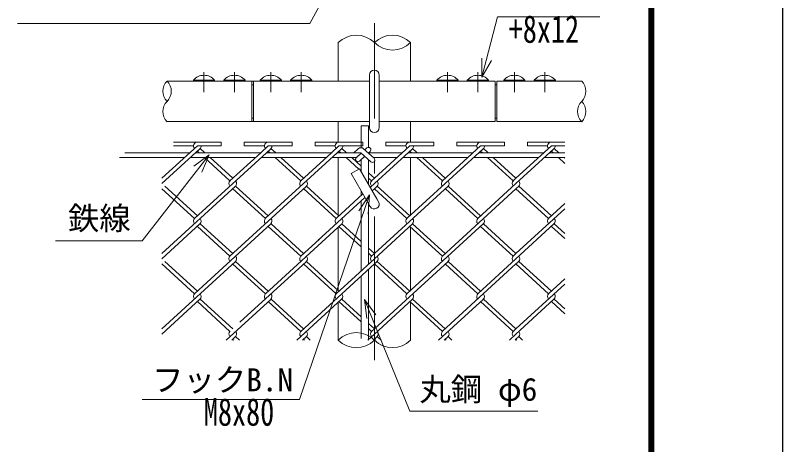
# Model space of a CAD drawing. Units: millimetres, scale not verified. Extents: x -4200 to 4200, y -2970 to 2970.
# Drawn here: x 2596 to 4200, y -1115 to -217 of the extents above; entities that cross this region are included whole.
import ezdxf
from ezdxf.enums import TextEntityAlignment as Align

# ---------------------------------------------------------------- set-up
doc = ezdxf.new("R2010")
doc.units = ezdxf.units.MM
doc.header["$LTSCALE"] = 10
doc.linetypes.add('USER2', pattern=[50.5, 30, -9, 2.5, -9])
for name, color, linetype, lineweight in [('0-4_D-STR-DIM', 7, 'Continuous', 13), ('0-A_D-STR-TXT', 7, 'Continuous', 13), ('0-C_D-TTL', 7, 'Continuous', 25), ('0-D_3', 3, 'Continuous', 13), ('0-E_26', 2, 'USER2', 13), ('0-F_1', 1, 'Continuous', 9), ('1-0_27', 7, 'Continuous', 13), ('1-1_28', 7, 'Continuous', 13), ('1-3_11', 59, 'Continuous', 9)]:
    doc.layers.add(name, color=color, linetype=linetype, lineweight=lineweight)
doc.styles.add('ＭＳ ゴシック', font='')
doc.styles.get('ＭＳ ゴシック').set_extended_font_data('MS Gothic')

msp = doc.modelspace()

# ---------------------------------------------------------------- linework, layer by layer
at = {"layer": '0-4_D-STR-DIM'}
for centre, start, end in [((3309.02, -312.61), 45.18146, 134.81854), ((3384.65, -312.61), 45.18146, 134.81854), ((3384.65, -236.51), 225.18146, 314.81854)]:
    msp.add_arc(centre, 53.65, start, end, dxfattribs=at)
at = {"layer": '0-C_D-TTL', "color": 2}
msp.add_lwpolyline([(-4199.68, 2970.23), (4200.32, 2970.23), (4200.32, -2969.77), (-4199.68, -2969.77)], close=True, dxfattribs=at)
at = {"layer": '0-C_D-TTL'}
for points in [[(-3929.68, 2750.23), (3930.32, 2750.23), (3930.32, -2749.77), (-3929.68, -2749.77)], [(-3927.18, 2747.73), (3927.82, 2747.73), (3927.82, -2747.27), (-3927.18, -2747.27)], [(-3924.68, 2745.23), (3925.32, 2745.23), (3925.32, -2744.77), (-3924.68, -2744.77)], [(-3922.18, 2742.73), (3922.82, 2742.73), (3922.82, -2742.27), (-3922.18, -2742.27)], [(-3919.68, 2740.23), (3920.32, 2740.23), (3920.32, -2739.77), (-3919.68, -2739.77)]]:
    msp.add_lwpolyline(points, close=True, dxfattribs=at)
at = {"layer": '0-D_3'}
for p, q in [((3336.83, -452.23), (3336.83, -342.23)), ((3356.83, -452.23), (3356.83, -342.23)), ((2968.38, -352.99), (3012.88, -352.99)), ((2968.38, -352.99), (2968.38, -354.73)), ((2968.38, -354.73), (3012.88, -354.73)), ((3012.88, -352.99), (3012.88, -354.73)), ((3032.02, -352.99), (3076.52, -352.99)), ((3032.02, -352.99), (3032.02, -354.73)), ((3032.02, -354.73), (3076.52, -354.73)), ((3076.52, -352.99), (3076.52, -354.73)), ((3090.51, -362.73), (3094.04, -362.73)), ((3108.03, -352.99), (3152.53, -352.99)), ((3108.03, -352.99), (3108.03, -354.73)), ((3108.03, -354.73), (3152.53, -354.73)), ((3152.53, -352.99), (3152.53, -354.73)), ((3171.67, -352.99), (3216.17, -352.99)), ((3171.67, -352.99), (3171.67, -354.73)), ((3171.67, -354.73), (3216.17, -354.73)), ((3216.17, -352.99), (3216.17, -354.73)), ((3522, -352.99), (3477.5, -352.99)), ((3477.5, -352.99), (3477.5, -354.73)), ((3522, -354.73), (3477.5, -354.73)), ((3522, -352.99), (3522, -354.73)), ((3585.63, -352.99), (3541.13, -352.99)), ((3541.13, -352.99), (3541.13, -354.73)), ((3585.63, -354.73), (3541.13, -354.73)), ((3585.63, -352.99), (3585.63, -354.73)), ((3603.16, -362.73), (3599.62, -362.73)), ((3661.65, -352.99), (3617.15, -352.99)), ((3617.15, -352.99), (3617.15, -354.73)), ((3661.65, -354.73), (3617.15, -354.73)), ((3661.65, -352.99), (3661.65, -354.73)), ((3725.29, -352.99), (3680.79, -352.99)), ((3680.79, -352.99), (3680.79, -354.73)), ((3725.29, -354.73), (3680.79, -354.73)), ((3725.29, -352.99), (3725.29, -354.73)), ((3090.51, -432.73), (3094.04, -432.73)), ((3603.16, -432.73), (3599.62, -432.73)), ((3319.33, -448.48), (3334.33, -448.48)), ((3319.33, -494.16), (3319.33, -448.48)), ((3334.33, -494.68), (3334.33, -448.48)), ((3313.12, -496.32), (3303.95, -504.73)), ((3324.38, -496.32), (3346.2, -516.32)), ((3331.08, -494.68), (3326.83, -498.57)), ((2824.92, -504.73), (2961.1, -504.73)), ((2913.5, -504.73), (2961.1, -504.73)), ((2972.94, -504.73), (3109.12, -504.73)), ((3120.96, -504.73), (3171.42, -504.73)), ((3120.96, -504.73), (3258.52, -504.73)), ((3153.92, -504.73), (3257.14, -504.73)), ((3268.98, -504.73), (3318.75, -504.73)), ((3270.36, -504.73), (3318.75, -504.73)), ((3319.43, -505.36), (3309.2, -514.73)), ((3326.83, -512.14), (3315.96, -522.1)), ((3318.75, -504.73), (3339.44, -523.69)), ((3333.55, -504.73), (3405.16, -504.73)), ((3337.83, -502.06), (3334.23, -505.36)), ((3334.92, -504.73), (3405.16, -504.73)), ((3417, -504.73), (3553.17, -504.73)), ((3417, -504.73), (3442.84, -504.73)), ((3565.02, -504.73), (3615.48, -504.73)), ((3565.02, -504.73), (3701.19, -504.73)), ((3713.04, -504.73), (3744.96, -504.73)), ((2814.01, -514.73), (2950.19, -514.73)), ((2912.63, -514.73), (2950.19, -514.73)), ((2962.03, -514.73), (3098.21, -514.73)), ((3110.05, -514.73), (3171.42, -514.73)), ((3110.05, -514.73), (3246.22, -514.73)), ((3153.92, -514.73), (3246.22, -514.73)), ((3258.07, -514.73), (3269.43, -514.73)), ((3258.07, -514.73), (3309.2, -514.73)), ((3281.27, -514.73), (3309.2, -514.73)), ((3319.33, -542.95), (3319.33, -519.01)), ((3334.33, -557.57), (3334.33, -519.01)), ((3344.46, -514.73), (3394.24, -514.73)), ((3344.46, -514.73), (3394.24, -514.73)), ((3406.08, -514.73), (3542.26, -514.73)), ((3406.08, -514.73), (3453.75, -514.73)), ((3554.1, -514.73), (3615.48, -514.73)), ((3554.1, -514.73), (3690.28, -514.73)), ((3702.12, -514.73), (3744.96, -514.73)), ((3298.35, -548.26), (3315.67, -538.26)), ((3315.67, -538.26), (3352.04, -601.25)), ((3319.33, -544.6), (3319.33, -543.82)), ((3298.35, -548.26), (3319.33, -584.6)), ((3334.33, -570.58), (3334.33, -557.57)), ((3319.08, -584.16), (3338.17, -617.23)), ((3319.33, -594.22), (3319.33, -584.6)), ((3319.33, -701.16), (3319.33, -605.07)), ((3334.33, -608.08), (3334.33, -607.69)), ((3352.04, -601.25), (3355.49, -607.23)), ((3334.33, -714.9), (3334.33, -610.58)), ((3319.33, -751.56), (3319.33, -701.16)), ((3334.33, -737.81), (3334.33, -714.9)), ((3334.33, -896.4), (3334.33, -748.66)), ((3319.33, -893.28), (3319.33, -762.41))]:
    msp.add_line(p, q, dxfattribs=at)
for centre, radius, start, end in [((3346.83, -342.23), 10, 0, 180), ((2990.63, -371.98), 29.25, 40.47549, 139.52451), ((3054.27, -371.98), 29.25, 40.47549, 139.52451), ((3130.28, -371.98), 29.25, 40.47549, 139.52451), ((3193.92, -371.98), 29.25, 40.47549, 139.52451), ((3499.75, -371.98), 29.25, 40.47549, 139.52451), ((3563.38, -371.98), 29.25, 40.47549, 139.52451), ((3639.4, -371.98), 29.25, 40.47549, 139.52451), ((3703.04, -371.98), 29.25, 40.47549, 139.52451), ((3346.83, -452.23), 10, 180, 0), ((3318.75, -502.47), 8.33, 47.5, 132.5), ((3334.46, -498.37), 5, 312.5, 132.5), ((3312.58, -518.42), 5, 132.5, 312.5), ((3342.82, -520.01), 5, 227.5, 47.5), ((3346.83, -612.23), 10, 210, 30)]:
    msp.add_arc(centre, radius, start, end, dxfattribs=at)
at = {"layer": '0-E_26'}
for p, q in [((3346.83, -938.06), (3346.83, -233.53)), ((2990.63, -336.52), (2990.63, -378.18)), ((3054.27, -336.52), (3054.27, -378.18)), ((3130.28, -336.52), (3130.28, -378.18)), ((3193.92, -336.52), (3193.92, -378.18)), ((3499.75, -336.52), (3499.75, -378.18)), ((3563.38, -336.52), (3563.38, -378.18)), ((3639.4, -336.52), (3639.4, -378.18)), ((3703.04, -336.52), (3703.04, -378.18))]:
    msp.add_line(p, q, dxfattribs=at)
at = {"layer": '0-F_1'}
for p, q in [((3271.21, -274.56), (3271.21, -354.73)), ((3422.46, -274.56), (3422.46, -354.73)), ((3336.83, -354.73), (2913.5, -354.73)), ((3090.51, -354.73), (3090.51, -439.73)), ((3094.04, -354.73), (3094.04, -439.73)), ((3599.62, -354.73), (3356.83, -354.73)), ((3599.62, -354.73), (3599.62, -439.73)), ((3780.17, -354.73), (3603.16, -354.73)), ((3603.16, -354.73), (3603.16, -439.73)), ((3336.83, -439.73), (2913.5, -439.73)), ((3271.21, -439.73), (3271.21, -482.36)), ((3599.62, -439.73), (3356.83, -439.73)), ((3422.46, -439.73), (3422.46, -482.36)), ((3780.17, -439.73), (3603.16, -439.73)), ((3271.21, -502.69), (3271.21, -504.73)), ((3422.46, -502.69), (3422.46, -504.73)), ((3271.21, -516.36), (3271.21, -635.36)), ((3422.46, -516.09), (3422.46, -635.36)), ((3271.21, -660.02), (3271.21, -792.7)), ((3422.46, -660.02), (3422.46, -792.7)), ((3271.21, -817.36), (3271.21, -896.4)), ((3422.46, -817.36), (3422.46, -896.4))]:
    msp.add_line(p, q, dxfattribs=at)
at = {"layer": '1-0_27'}
for centre, radius, start, end in [((2934.88, -375.98), 30.15, 135.18146, 224.81854), ((2892.11, -375.98), 30.15, 315.18146, 44.81854), ((3758.78, -375.98), 30.15, 315.18146, 44.81854), ((2934.88, -418.48), 30.15, 135.18146, 224.81854), ((3801.55, -418.48), 30.15, 135.18146, 224.81854), ((3758.78, -418.48), 30.15, 315.18146, 44.81854), ((3309.02, -934.45), 53.65, 45.18146, 134.81854), ((3309.02, -858.34), 53.65, 225.18146, 314.81854), ((3384.65, -858.34), 53.65, 225.18146, 314.81854)]:
    msp.add_arc(centre, radius, start, end, dxfattribs=at)
at = {"layer": '1-1_28'}
for p, q in [((3571.73, -346.93), (3571.43, -306.93)), ((3571.73, -346.93), (3591.47, -312.14)), ((3001.5, -508.75), (2969.6, -532.88)), ((3001.5, -508.75), (2985.94, -545.6)), ((3336.78, -592.92), (3190.51, -1020.8)), ((3336.78, -592.92), (3314.49, -626.13)), ((3336.78, -592.92), (3334.08, -632.83)), ((3326.06, -811.44), (3420.75, -1044.74)), ((3326.06, -811.44), (3350.18, -843.34)), ((3326.06, -811.44), (3331, -851.13)), ((3190.51, -1020.8), (2861.12, -1020.8)), ((3420.75, -1044.74), (3688.32, -1044.74))]:
    msp.add_line(p, q, dxfattribs=at)
for points in [[(3290.28, -90.75), (3211.82, -234.53), (2600.66, -234.53)], [(3571.73, -346.93), (3604.51, -220.87), (3817.87, -220.87)], [(3001.5, -508.75), (2861.08, -689.16), (2680.21, -689.16)]]:
    msp.add_lwpolyline(points, dxfattribs=at)
at = {"layer": '1-3_11'}
for p, q in [((2902.78, -558.17), (2976.79, -490.36)), ((2902.78, -569.02), (2982.19, -496.25)), ((2976.79, -482.36), (2926.79, -482.36)), ((2968.79, -490.36), (2926.79, -490.36)), ((2976.79, -482.36), (3026.79, -482.36)), ((2976.79, -490.36), (3026.79, -490.36)), ((2982.68, -495.76), (2992.47, -504.73)), ((3026.79, -490.36), (3026.79, -482.36)), ((3074.81, -490.36), (3074.81, -482.36)), ((3124.81, -482.36), (3074.81, -482.36)), ((3116.81, -490.36), (3074.81, -490.36)), ((3109.12, -504.73), (3124.81, -490.36)), ((3120.96, -504.73), (3130.21, -496.25)), ((3124.81, -482.36), (3174.81, -482.36)), ((3124.81, -490.36), (3174.81, -490.36)), ((3130.7, -495.76), (3140.49, -504.73)), ((3174.81, -490.36), (3174.81, -482.36)), ((3222.82, -490.36), (3222.82, -482.36)), ((3272.82, -482.36), (3222.82, -482.36)), ((3264.82, -490.36), (3222.82, -490.36)), ((3257.14, -504.73), (3272.82, -490.36)), ((3268.98, -504.73), (3278.23, -496.25)), ((3272.82, -482.36), (3322.82, -482.36)), ((3272.82, -490.36), (3322.82, -490.36)), ((3278.72, -495.76), (3288.51, -504.73)), ((3322.82, -490.36), (3322.82, -482.36)), ((3346.83, -558.17), (3420.84, -490.36)), ((3346.83, -569.02), (3426.25, -496.25)), ((3370.84, -490.36), (3370.84, -482.36)), ((3420.84, -482.36), (3370.84, -482.36)), ((3412.84, -490.36), (3370.84, -490.36)), ((3415.44, -641.79), (3574.27, -496.25)), ((3420.84, -482.36), (3470.84, -482.36)), ((3420.84, -490.36), (3470.84, -490.36)), ((3426.74, -495.76), (3436.53, -504.73)), ((3470.84, -490.36), (3470.84, -482.36)), ((3488.93, -563.6), (3568.86, -490.36)), ((3518.86, -490.36), (3518.86, -482.36)), ((3568.86, -482.36), (3518.86, -482.36)), ((3560.86, -490.36), (3518.86, -490.36)), ((3568.86, -482.36), (3618.86, -482.36)), ((3568.86, -490.36), (3618.86, -490.36)), ((3574.76, -495.76), (3584.55, -504.73)), ((3618.86, -490.36), (3618.86, -482.36)), ((3642.87, -558.17), (3716.88, -490.36)), ((3642.87, -569.02), (3722.28, -496.25)), ((3666.88, -490.36), (3666.88, -482.36)), ((3716.88, -482.36), (3666.88, -482.36)), ((3708.88, -490.36), (3666.88, -490.36)), ((3716.88, -482.36), (3744.96, -482.36)), ((3716.88, -490.36), (3744.96, -490.36)), ((3722.78, -495.76), (3732.57, -504.73)), ((2971.38, -641.79), (3120.96, -504.73)), ((2976.76, -501.19), (2980.63, -504.73)), ((3044.88, -563.6), (3109.12, -504.73)), ((3119.4, -641.79), (3268.98, -504.73)), ((3124.78, -501.19), (3128.65, -504.73)), ((3192.9, -563.6), (3257.14, -504.73)), ((3272.8, -501.19), (3276.67, -504.73)), ((3420.82, -501.19), (3424.69, -504.73)), ((3568.84, -501.19), (3572.71, -504.73)), ((3716.86, -501.19), (3720.72, -504.73)), ((2991.54, -514.73), (3044.92, -563.64)), ((3003.39, -514.73), (3050.8, -558.17)), ((3139.56, -514.73), (3192.94, -563.64)), ((3151.4, -514.73), (3198.81, -558.17)), ((3287.58, -514.73), (3314.19, -539.11)), ((3299.42, -514.73), (3319.33, -532.97)), ((3435.6, -514.73), (3488.98, -563.64)), ((3447.44, -514.73), (3494.85, -558.17)), ((3583.62, -514.73), (3636.99, -563.64)), ((3595.46, -514.73), (3642.87, -558.17)), ((3731.64, -514.73), (3744.96, -526.94)), ((3743.48, -514.73), (3744.96, -516.09)), ((3318.38, -542.95), (3319.72, -544.18)), ((3334.33, -546.72), (3346.83, -558.17)), ((3334.33, -557.57), (3340.96, -563.64)), ((3340.91, -563.6), (3346.83, -558.17)), ((3636.95, -563.6), (3642.87, -558.17)), ((2902.78, -715.51), (3056.72, -574.45)), ((2908.68, -574.43), (2976.79, -636.84)), ((3044.59, -721.19), (3204.74, -574.45)), ((3056.67, -574.41), (3124.81, -636.84)), ((3204.69, -574.41), (3272.82, -636.84)), ((3338.07, -577.05), (3346.83, -569.02)), ((3346.83, -579.87), (3352.75, -574.45)), ((3346.83, -715.51), (3500.77, -574.45)), ((3352.73, -574.43), (3420.84, -636.84)), ((3500.73, -574.41), (3568.86, -636.84)), ((3563.46, -641.79), (3642.87, -569.02)), ((3642.87, -579.87), (3648.79, -574.45)), ((3648.77, -574.43), (3716.88, -636.84)), ((2902.78, -579.87), (2970.87, -642.27)), ((3051.27, -580.31), (3118.93, -642.31)), ((3199.29, -580.31), (3266.93, -642.29)), ((3267.42, -641.79), (3322.97, -590.89)), ((3342.17, -584.15), (3346.83, -579.87)), ((3346.83, -579.87), (3414.92, -642.27)), ((3488.93, -720.93), (3642.87, -579.87)), ((3495.32, -580.31), (3562.99, -642.31)), ((3642.87, -579.87), (3710.96, -642.27)), ((3228.4, -688.4), (3327.06, -597.99)), ((3642.87, -715.51), (3744.96, -621.96)), ((3711.48, -641.79), (3744.96, -611.11)), ((2902.78, -726.36), (2982.19, -653.59)), ((2971.38, -799.13), (3130.21, -653.59)), ((2982.71, -653.12), (3050.8, -715.51)), ((3118.88, -799.6), (3278.74, -653.12)), ((3130.73, -653.12), (3198.81, -715.51)), ((3130.73, -653.12), (3198.81, -715.51)), ((3267.42, -653.59), (3266.9, -653.12)), ((3278.74, -642.27), (3278.23, -641.79)), ((3278.74, -653.12), (3319.33, -690.31)), ((3346.83, -726.36), (3426.25, -653.59)), ((3415.44, -799.13), (3574.27, -653.59)), ((3426.76, -653.12), (3494.85, -715.51)), ((3574.78, -653.12), (3642.87, -715.51)), ((3642.87, -726.36), (3722.28, -653.59)), ((3722.8, -653.12), (3744.96, -673.42)), ((2976.79, -658.54), (3044.9, -720.95)), ((3124.81, -658.54), (3192.92, -720.95)), ((3124.81, -658.54), (3192.89, -720.93)), ((3272.82, -658.54), (3319.33, -701.16)), ((3420.84, -658.54), (3488.95, -720.95)), ((3568.86, -658.54), (3636.95, -720.93)), ((3716.88, -658.54), (3744.96, -684.27)), ((3192.9, -720.93), (3231.79, -685.29)), ((3334.33, -704.05), (3346.83, -715.51)), ((3334.33, -714.9), (3340.91, -720.93)), ((3340.91, -720.93), (3346.83, -715.51)), ((3636.95, -720.93), (3642.87, -715.51)), ((2902.78, -872.84), (3056.72, -731.78)), ((2902.78, -737.21), (2970.87, -799.6)), ((2908.68, -731.76), (2976.79, -794.18)), ((3051.27, -737.64), (3118.91, -799.62)), ((3056.67, -731.74), (3124.81, -794.18)), ((3065.8, -859.1), (3204.74, -731.78)), ((3192.87, -878.29), (3346.83, -737.21)), ((3199.29, -737.64), (3266.93, -799.62)), ((3204.69, -731.74), (3272.82, -794.18)), ((3267.42, -799.13), (3346.83, -726.36)), ((3346.83, -737.21), (3352.75, -731.78)), ((3346.83, -872.84), (3500.77, -731.78)), ((3346.83, -737.21), (3414.92, -799.6)), ((3352.73, -731.76), (3420.84, -794.18)), ((3489.45, -877.8), (3642.87, -737.21)), ((3495.32, -737.64), (3562.96, -799.62)), ((3500.73, -731.74), (3568.86, -794.18)), ((3563.46, -799.13), (3642.87, -726.36)), ((3642.87, -737.21), (3648.79, -731.78)), ((3642.87, -737.21), (3710.96, -799.6)), ((3648.77, -731.76), (3716.88, -794.18)), ((3711.48, -799.13), (3744.96, -768.44)), ((3642.87, -872.84), (3744.96, -779.29)), ((2902.78, -883.69), (2982.19, -810.92)), ((2976.79, -815.88), (3044.9, -878.29)), ((2982.71, -810.45), (3050.8, -872.84)), ((3036.93, -896.4), (3130.72, -810.45)), ((3124.81, -815.88), (3192.94, -878.31)), ((3130.73, -810.45), (3198.81, -872.84)), ((3184.95, -896.4), (3278.23, -810.92)), ((3272.82, -815.88), (3319.33, -858.5)), ((3278.74, -810.45), (3319.33, -847.64)), ((3346.83, -883.69), (3426.25, -810.92)), ((3420.84, -815.88), (3488.95, -878.29)), ((3426.76, -810.45), (3494.85, -872.84)), ((3480.99, -896.4), (3574.78, -810.45)), ((3568.86, -815.88), (3636.95, -878.27)), ((3574.78, -810.45), (3642.87, -872.84)), ((3642.87, -883.69), (3722.28, -810.92)), ((3716.88, -815.88), (3744.96, -841.61)), ((3722.8, -810.45), (3744.96, -830.76)), ((3334.33, -861.39), (3346.83, -872.84)), ((3334.33, -872.24), (3340.93, -878.29)), ((3340.91, -878.27), (3346.83, -872.84)), ((3636.95, -878.27), (3642.87, -872.84)), ((3048.78, -896.4), (3056.72, -889.12)), ((3051.27, -894.98), (3052.82, -896.4)), ((3056.67, -889.08), (3064.66, -896.4)), ((3196.79, -896.4), (3204.74, -889.12)), ((3198.81, -894.54), (3200.83, -896.4)), ((3204.69, -889.08), (3212.68, -896.4)), ((3332.97, -896.4), (3346.83, -883.69)), ((3346.83, -894.54), (3352.75, -889.12)), ((3352.73, -889.1), (3360.69, -896.4)), ((3492.83, -896.4), (3500.77, -889.12)), ((3495.32, -894.98), (3496.87, -896.4)), ((3500.73, -889.08), (3508.71, -896.4)), ((3629.01, -896.4), (3642.87, -883.69)), ((3642.87, -894.54), (3648.79, -889.12)), ((3648.77, -889.1), (3656.73, -896.4))]:
    msp.add_line(p, q, dxfattribs=at)
for points in [[(3344.81, -896.4), (3346.83, -894.54), (3348.85, -896.4)], [(3640.85, -896.4), (3642.87, -894.54), (3644.89, -896.4)]]:
    msp.add_lwpolyline(points, dxfattribs=at)
for centre, start, end in [((2976.79, -490.36), 90, 222.5), ((2976.79, -490.36), 312.5, 0), ((3124.81, -490.36), 90, 222.5), ((3124.81, -490.36), 312.5, 0), ((3272.82, -490.36), 90, 222.5), ((3272.82, -490.36), 312.5, 0), ((3420.84, -490.36), 90, 222.5), ((3420.84, -490.36), 312.5, 0), ((3568.86, -490.36), 90, 222.5), ((3568.86, -490.36), 312.5, 0), ((3716.88, -490.36), 90, 222.5), ((3716.88, -490.36), 312.5, 0), ((3050.8, -569.02), 132.5, 222.5), ((3050.8, -569.02), 132.5, 222.5), ((3050.8, -569.02), 312.5, 42.5), ((3050.8, -569.02), 312.5, 42.5), ((3198.81, -569.02), 132.5, 222.5), ((3198.81, -569.02), 132.5, 222.5), ((3198.81, -569.02), 312.5, 42.5), ((3198.81, -569.02), 312.5, 42.5), ((3346.83, -569.02), 132.5, 222.5), ((3346.83, -569.02), 312.5, 42.5), ((3494.85, -569.02), 132.5, 222.5), ((3494.85, -569.02), 132.5, 222.5), ((3494.85, -569.02), 312.5, 42.5), ((3494.85, -569.02), 312.5, 42.5), ((3642.87, -569.02), 132.5, 222.5), ((3642.87, -569.02), 312.5, 42.5), ((2976.79, -647.69), 132.5, 222.5), ((2976.79, -647.69), 312.5, 42.5), ((3124.81, -647.69), 132.5, 222.5), ((3124.81, -647.69), 312.5, 42.5), ((3272.82, -647.69), 132.5, 227.5), ((3272.82, -647.69), 312.5, 47.5), ((3420.84, -647.69), 132.5, 222.5), ((3420.84, -647.69), 312.5, 42.5), ((3568.86, -647.69), 132.5, 222.5), ((3568.86, -647.69), 312.5, 42.5), ((3716.88, -647.69), 132.5, 222.5), ((3716.88, -647.69), 312.5, 42.5), ((3050.8, -726.36), 132.5, 222.5), ((3050.8, -726.36), 132.5, 222.5), ((3050.8, -726.36), 312.5, 42.5), ((3050.8, -726.36), 312.5, 42.5), ((3198.81, -726.36), 132.5, 222.5), ((3198.81, -726.36), 132.5, 222.5), ((3198.81, -726.36), 312.5, 42.5), ((3198.81, -726.36), 312.5, 42.5), ((3346.83, -726.36), 132.5, 222.5), ((3346.83, -726.36), 312.5, 42.5), ((3494.85, -726.36), 132.5, 222.5), ((3494.85, -726.36), 132.5, 222.5), ((3494.85, -726.36), 312.5, 42.5), ((3494.85, -726.36), 312.5, 42.5), ((3642.87, -726.36), 132.5, 222.5), ((3642.87, -726.36), 312.5, 42.5), ((2976.79, -805.03), 132.5, 222.5), ((2976.79, -805.03), 312.5, 42.5), ((3124.81, -805.03), 132.5, 222.5), ((3124.81, -805.03), 312.5, 42.5), ((3272.82, -805.03), 132.5, 222.5), ((3272.82, -805.03), 312.5, 42.5), ((3420.84, -805.03), 132.5, 222.5), ((3420.84, -805.03), 312.5, 42.5), ((3568.86, -805.03), 132.5, 222.5), ((3568.86, -805.03), 312.5, 42.5), ((3716.88, -805.03), 132.5, 222.5), ((3716.88, -805.03), 312.5, 42.5), ((3050.8, -883.69), 132.5, 222.5), ((3050.8, -883.69), 132.5, 222.5), ((3050.8, -883.69), 312.5, 42.5), ((3050.8, -883.69), 312.5, 42.5), ((3198.81, -883.69), 132.5, 222.5), ((3198.81, -883.69), 132.5, 222.5), ((3198.81, -883.69), 312.5, 42.5), ((3198.81, -883.69), 312.5, 42.5), ((3346.83, -883.69), 132.5, 222.5), ((3346.83, -883.69), 312.5, 42.5), ((3494.85, -883.69), 132.5, 222.5), ((3494.85, -883.69), 132.5, 222.5), ((3494.85, -883.69), 312.5, 42.5), ((3494.85, -883.69), 312.5, 42.5), ((3642.87, -883.69), 132.5, 222.5), ((3642.87, -883.69), 312.5, 42.5)]:
    msp.add_arc(centre, 8, start, end, dxfattribs=at)

# ---------------------------------------------------------------- texts
at = {"layer": '0-A_D-STR-TXT', "style": 'ＭＳ ゴシック'}
for s, p in [('鉄線', (2706.13, -680.06)), ('フックB.N', (2882.17, -1017.89)), ('丸鋼 φ6', (3441.14, -1037.64))]:
    msp.add_text(s, height=48.09, dxfattribs=at).set_placement(p, align=Align.BOTTOM_LEFT)
at = {"layer": '1-1_28', "style": 'ＭＳ ゴシック', "width": 0.75}
for s, p in [('+8x12', (3627.64, -292.17)), ('M8x80', (2990.32, -1092.68))]:
    msp.add_text(s, height=57.7, dxfattribs=at).set_placement(p, align=Align.BOTTOM_LEFT)

doc.saveas('drawing.dxf')
